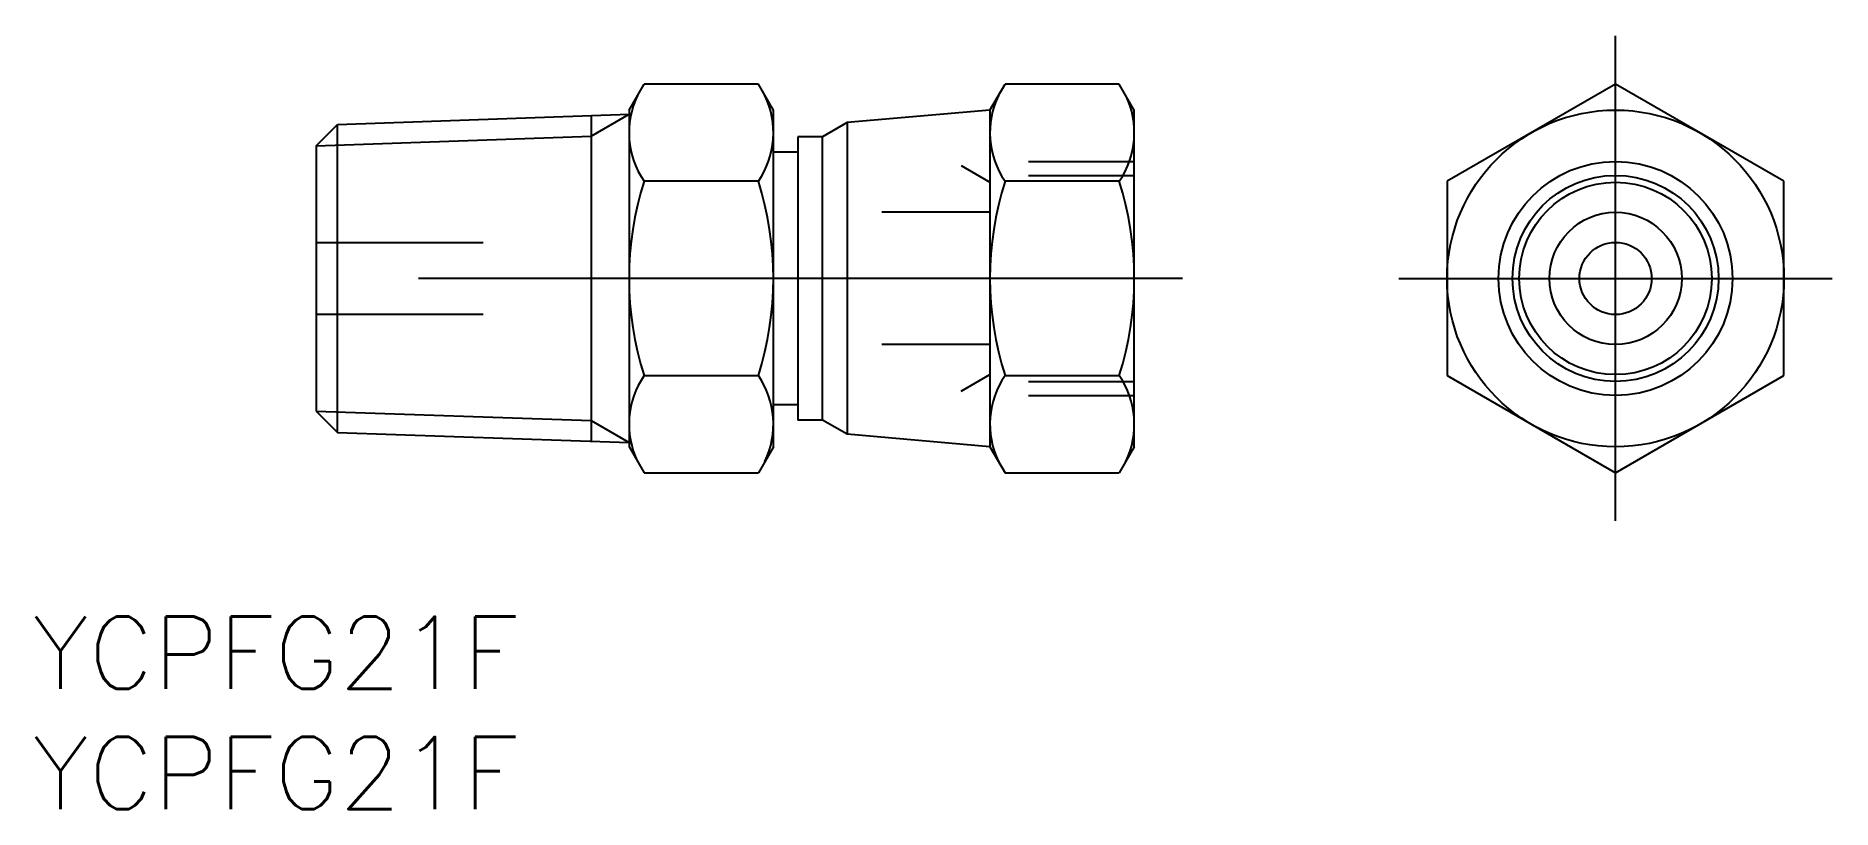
# Model space of a CAD drawing. Extents: x -65.7 to 9, y -22.1 to 10.1.
import ezdxf

# ---------------------------------------------------------------- set-up
doc = ezdxf.new("R2010")
doc.units = 0
doc.linetypes.add('CENTER', pattern=[50.8, 31.75, -6.35, 6.35, -6.35])
doc.linetypes.add('DASHED', pattern=[19.05, 12.7, -6.35])
doc.layers.get('0').update_dxf_attribs({"linetype": 'CONTINUOUS'})
doc.layers.add('CENTER', color=1, linetype='CENTER')
doc.styles.get("Standard").update_dxf_attribs({"font": 'txt.shx', "height": 3, "bigfont": 'bigfont.shx'})

msp = doc.modelspace()

# ---------------------------------------------------------------- linework, layer by layer
at = {"color": 7, "linetype": 'CONTINUOUS'}
for p, q in [((-41, 7), (-40.375, 8.083)), ((-35.625, 8.083), (-40.375, 8.083)), ((-35, 7), (-35.625, 8.083)), ((-26, 7), (-25.375, 8.083)), ((-20.625, 8.083), (-25.375, 8.083)), ((-20, 7), (-20.625, 8.083)), ((0, 8.083), (-7, 4.041)), ((7, 4.041), (0, 8.083)), ((-53.113, 6.4), (-41, 6.823)), ((-42.578, 6.767), (-42.578, -6.767)), ((-41, 7), (-41, -7)), ((-35, -7), (-35, 7)), ((-26, 7), (-31.94, 6.48)), ((-26, 7), (-26, -7)), ((-20, -7), (-20, 7)), ((-54, 5.513), (-53.113, 6.4)), ((-53.113, -6.4), (-53.113, 6.4)), ((-31.94, 6.48), (-32.96, 5.891)), ((-31.94, 6.48), (-31.94, -6.48)), ((-54, 5.513), (-54, -5.513)), ((-33.98, 5.25), (-35, 5.25)), ((-33.98, 5.891), (-33.98, -5.891)), ((-32.96, 5.891), (-33.98, 5.891)), ((-32.96, -5.891), (-32.96, 5.891)), ((-35.625, 4.041), (-40.375, 4.041)), ((-20.625, 4.041), (-25.375, 4.041)), ((-7, 4.041), (-7, -4.041)), ((7, -4.041), (7, 4.041)), ((-40.375, -4.041), (-35.625, -4.041)), ((-25.375, -4.041), (-20.625, -4.041)), ((-7, -4.041), (0, -8.083)), ((0, -8.083), (7, -4.041)), ((-54, -5.513), (-53.113, -6.4)), ((-33.98, -5.25), (-35, -5.25)), ((-32.96, -5.891), (-33.98, -5.891)), ((-31.94, -6.48), (-32.96, -5.891)), ((-53.113, -6.4), (-41, -6.823)), ((-26, -7), (-31.94, -6.48)), ((-41, -7), (-40.375, -8.083)), ((-35, -7), (-35.625, -8.083)), ((-26, -7), (-25.375, -8.083)), ((-20, -7), (-20.625, -8.083)), ((-40.375, -8.083), (-35.625, -8.083)), ((-25.375, -8.083), (-20.625, -8.083))]:
    msp.add_line(p, q, dxfattribs=at)
at = {"color": 3, "linetype": 'CONTINUOUS'}
for p, q in [((-42.578, 5.911), (-41, 6.823)), ((-54, 5.513), (-42.578, 5.911)), ((-54, -5.513), (-42.578, -5.911)), ((-42.578, -5.911), (-41, -6.823))]:
    msp.add_line(p, q, dxfattribs=at)
at = {"color": 3, "linetype": 'DASHED'}
for p, q in [((-27.2, 4.693), (-26, 4)), ((-24.4, 4.864), (-20, 4.864)), ((-24.4, 4.283), (-20, 4.283)), ((-26, 2.75), (-30.5, 2.75)), ((-54, 1.5), (-47.057, 1.5)), ((-47.057, -1.5), (-54, -1.5)), ((-26, -2.75), (-30.5, -2.75)), ((-27.2, -4.693), (-26, -4)), ((-24.4, -4.283), (-20, -4.283)), ((-24.4, -4.864), (-20, -4.864))]:
    msp.add_line(p, q, dxfattribs=at)
at = {"color": 7, "linetype": 'CONTINUOUS'}
for radius in [7, 4.283, 4, 2.75, 1.5]:
    msp.add_circle((0, 0), radius, dxfattribs=at)
at = {"color": 3, "linetype": 'CONTINUOUS'}
msp.add_circle((0, 0), 4.864, dxfattribs=at)
at = {"color": 7, "linetype": 'CONTINUOUS'}
for centre, radius, start, end in [((-37.422, 6.062), 3.578, 154.38425, 214.38425), ((-38.578, 6.062), 3.578, 325.61575, 25.61575), ((-22.422, 6.062), 3.578, 154.38425, 214.38425), ((-23.578, 6.062), 3.578, 325.61575, 25.61575), ((-27.625, 0), 13.375, 162.41205, 197.58795), ((-48.375, 0), 13.375, 342.41205, 17.58795), ((-12.625, 0), 13.375, 162.41205, 197.58795), ((-33.375, 0), 13.375, 342.41205, 17.58795), ((-37.422, -6.062), 3.578, 145.61575, 205.61575), ((-38.578, -6.062), 3.578, 334.38425, 34.38425), ((-22.422, -6.062), 3.578, 145.61575, 205.61575), ((-23.578, -6.062), 3.578, 334.38425, 34.38425)]:
    msp.add_arc(centre, radius, start, end, dxfattribs=at)
at = {"layer": 'CENTER', "color": 1, "linetype": 'CENTER'}
for p, q in [((0, -10.083), (0, 10.083)), ((-18, 0), (-56, 0)), ((-9, 0), (9, 0))]:
    msp.add_line(p, q, dxfattribs=at)

# ---------------------------------------------------------------- texts
at = {"color": 7, "linetype": 'CONTINUOUS'}
for p in [(-65.781, -17.061), (-65.781, -22.061)]:
    msp.add_text('YCPFG21F', height=3, dxfattribs=at).set_placement(p)

doc.saveas('drawing.dxf')
